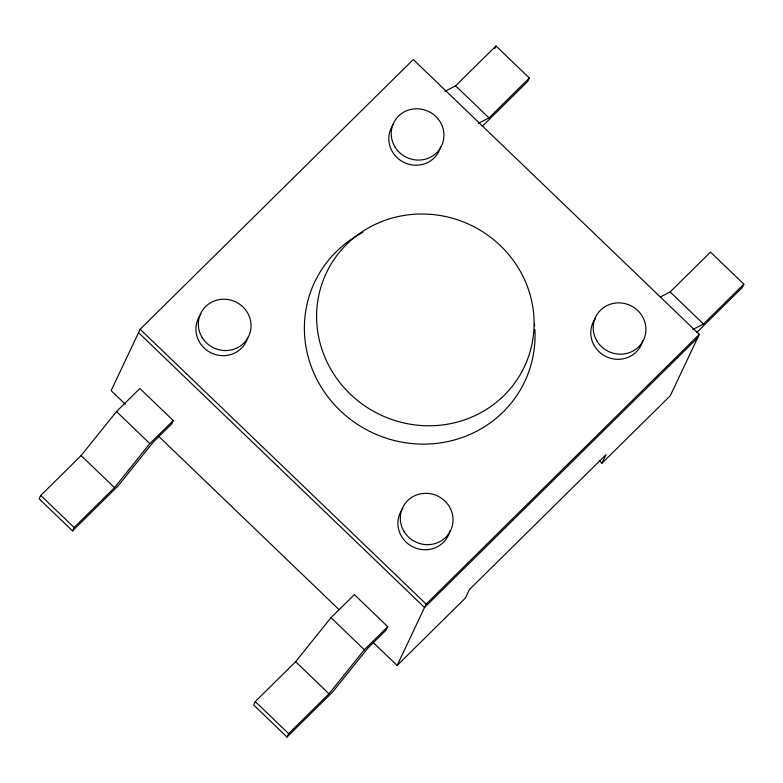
<?xml version="1.0" encoding="UTF-8"?>
<svg xmlns="http://www.w3.org/2000/svg" width="783" height="783" viewBox="0 0 783 783"><rect width="100%" height="100%" fill="white"/><g stroke="black" fill="none" stroke-linecap="round" stroke-linejoin="round"><path stroke-width="1.17" d="M40.765 495.433L39.15 498.84L72.516 530.903L118.037 485.959L153.409 441.945L171.624 423.965L173.229 420.549L139.863 388.485L116.501 411.555L81.129 455.569L40.765 495.433L74.131 527.497L72.516 530.903M599.338 460.668L601.98 463.203L670.258 395.787L699.278 334.41L413.277 59.557L140.147 329.242L111.127 390.619L125.211 404.155M494.778 48.517L495.982 45.962L529.347 78.026L527.742 81.432L482.211 126.376M255.258 701.568L253.653 704.974L287.018 737.038L332.54 692.094L367.912 648.079L386.117 630.1L387.732 626.684L354.366 594.62L331.003 617.689L295.631 661.713L255.258 701.568L288.633 733.632L287.018 737.038M373.364 642.637L397.128 665.472L426.148 604.085L699.278 334.41M601.98 463.203L606.003 454.678L469.438 589.521L465.415 598.046L397.128 665.472M660.49 296.914L670.121 291.951L710.484 252.097L743.85 284.16L742.235 287.567L696.713 332.521M74.131 527.497L114.494 487.643L149.866 443.618L173.229 420.549M288.633 733.632L328.997 693.777L364.369 649.753L387.732 626.684M444.92 91.327L455.618 85.817L495.982 45.962M478.286 123.391L488.984 117.881L529.347 78.026M692.789 329.526L703.486 324.015L743.85 284.16M697.663 337.816L424.533 607.5L138.532 332.648M455.618 85.817L488.984 117.881M670.121 291.951L703.486 324.015M140.147 329.242L426.148 604.085M158.646 436.288L339.049 609.654M116.501 411.555L149.866 443.618M331.003 617.689L364.369 649.753M81.129 455.569L114.494 487.643M295.631 661.713L328.997 693.777M534.887 329.389A116.207 111.421 25.3 0 1 443.521 442.405A116.207 111.421 25.3 0 1 311.83 368.127A116.207 111.421 25.3 0 1 362.852 232.355M534.398 323.516A116.207 111.421 25.3 0 1 534.632 325.865M247.594 337.943A26.563 25.467 25.3 0 1 210.637 352.663A26.563 25.467 25.3 0 1 200.986 314.179M449.873 530.991A26.563 25.467 25.3 0 1 413.14 547.023A26.563 25.467 25.3 0 1 402.971 508.284M642.765 340.527A26.563 25.467 25.3 0 1 606.561 356.813A26.563 25.467 25.3 0 1 595.207 318.73M440.78 146.421A26.563 25.467 25.3 0 1 404.576 162.698A26.563 25.467 25.3 0 1 393.223 124.624M202.161 337.512A26.563 25.467 25.3 0 0 247.82 337.933A26.563 25.467 25.3 0 0 224.075 299.214A26.563 25.467 25.3 0 0 202.161 337.512M404.145 531.618A26.563 25.467 25.3 0 0 449.804 532.039A26.563 25.467 25.3 0 0 426.06 493.319A26.563 25.467 25.3 0 0 404.145 531.618M597.047 341.153A26.563 25.467 25.3 0 0 642.696 341.574A26.563 25.467 25.3 0 0 618.962 302.864A26.563 25.467 25.3 0 0 597.047 341.153M395.063 147.047A26.563 25.467 25.3 0 0 440.712 147.468A26.563 25.467 25.3 0 0 416.977 108.759A26.563 25.467 25.3 0 0 395.063 147.047M332.442 371.964A109.561 105.049 25.3 0 0 520.764 373.697A109.561 105.049 25.3 0 0 422.849 214.004A109.561 105.049 25.3 0 0 332.442 371.964"/></g></svg>
